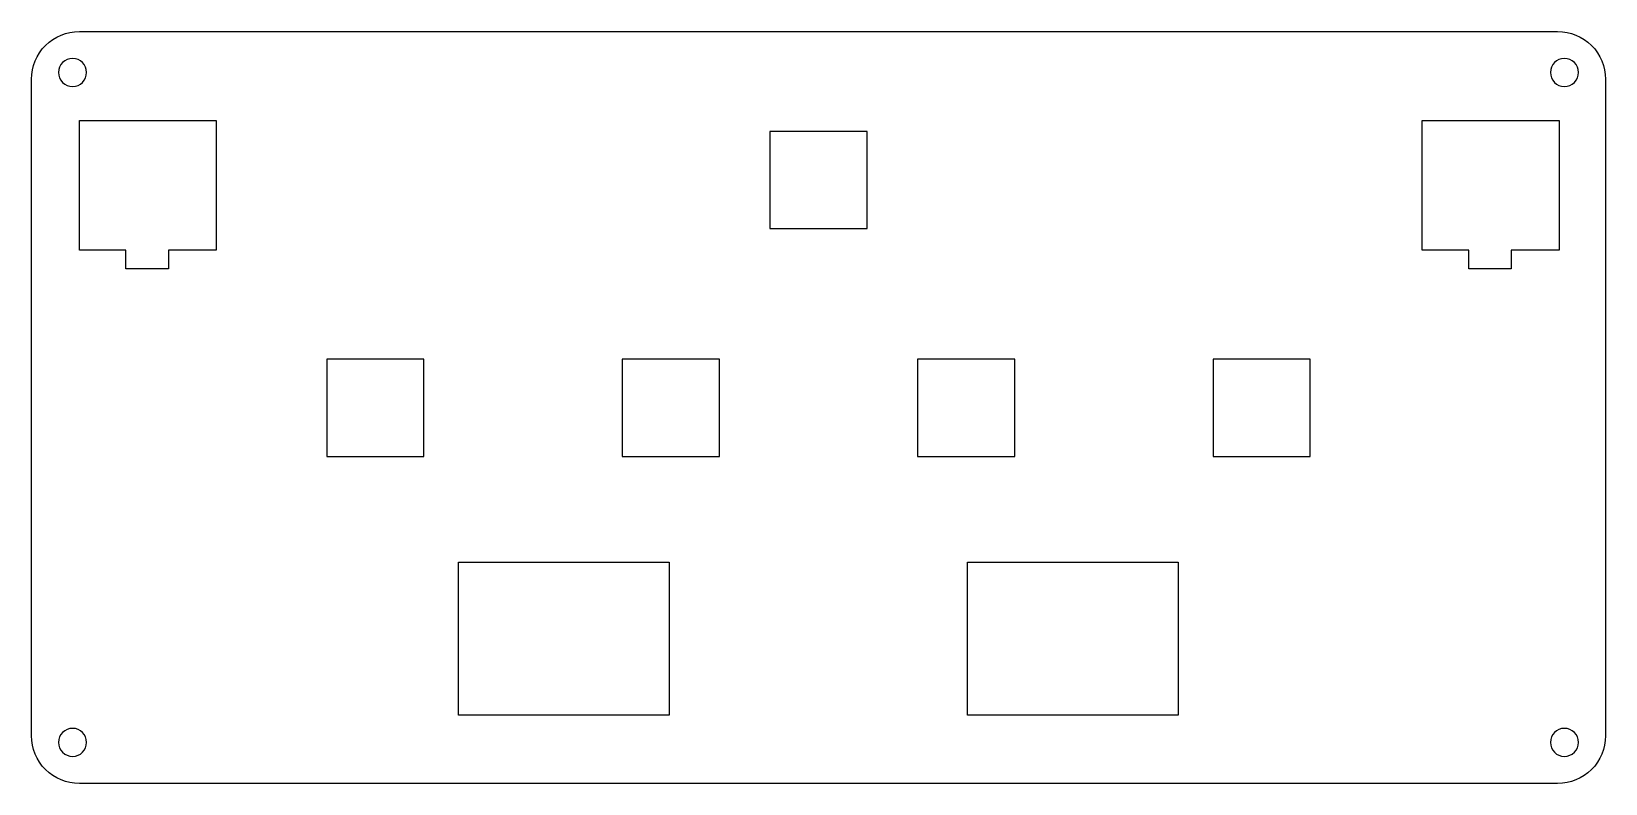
# Model space of a CAD drawing. Header units: millimetres. Extents: x 0 to 230, y -110 to 0.
import ezdxf

# ---------------------------------------------------------------- set-up
doc = ezdxf.new("R2010")
doc.units = ezdxf.units.MM
doc.layers.get('0').update_dxf_attribs({"linetype": 'CONTINUOUS'})

msp = doc.modelspace()

# ---------------------------------------------------------------- linework, layer by layer
for points in [[(7, 0), (223, 0, -0.414214), (230, -7), (230, -103, -0.414214), (223, -110), (7, -110, -0.414214), (0, -103), (0, -7, -0.414214)], [(3.95, -6, 1), (8.05, -6, 1)], [(221.95, -6, 1), (226.05, -6, 1)], [(3.95, -103.98, 1), (8.05, -103.98, 1)], [(221.95, -103.98, 1), (226.05, -103.98, 1)]]:
    msp.add_lwpolyline(points, format="xyb", close=True)
for points in [[(16.89, -34.72), (13.79, -34.72), (13.79, -32), (7, -32), (7, -13), (27, -13), (27, -32), (20, -32), (20, -34.72)], [(213.11, -34.72), (210.01, -34.72), (210.01, -32), (203.22, -32), (203.22, -13), (223.22, -13), (223.22, -32), (216.22, -32), (216.22, -34.72)], [(107.9, -28.81), (122.1, -28.81), (122.1, -14.61), (107.9, -14.61)], [(43.14, -62.15), (57.34, -62.15), (57.34, -47.95), (43.14, -47.95)], [(86.31, -62.15), (100.51, -62.15), (100.51, -47.95), (86.31, -47.95)], [(129.48, -62.15), (143.68, -62.15), (143.68, -47.95), (129.48, -47.95)], [(172.66, -62.15), (186.86, -62.15), (186.86, -47.95), (172.66, -47.95)], [(65.9, -77.6), (89.7, -77.6), (93.2, -77.6), (93.2, -96.15), (93.2, -100), (65.9, -100), (62.4, -100), (62.4, -80.8), (62.4, -77.6)], [(140.26, -77.6), (164.06, -77.6), (167.56, -77.6), (167.56, -96.15), (167.56, -100), (140.26, -100), (136.76, -100), (136.76, -80.8), (136.76, -77.6)]]:
    msp.add_lwpolyline(points, close=True)

doc.saveas('drawing.dxf')
